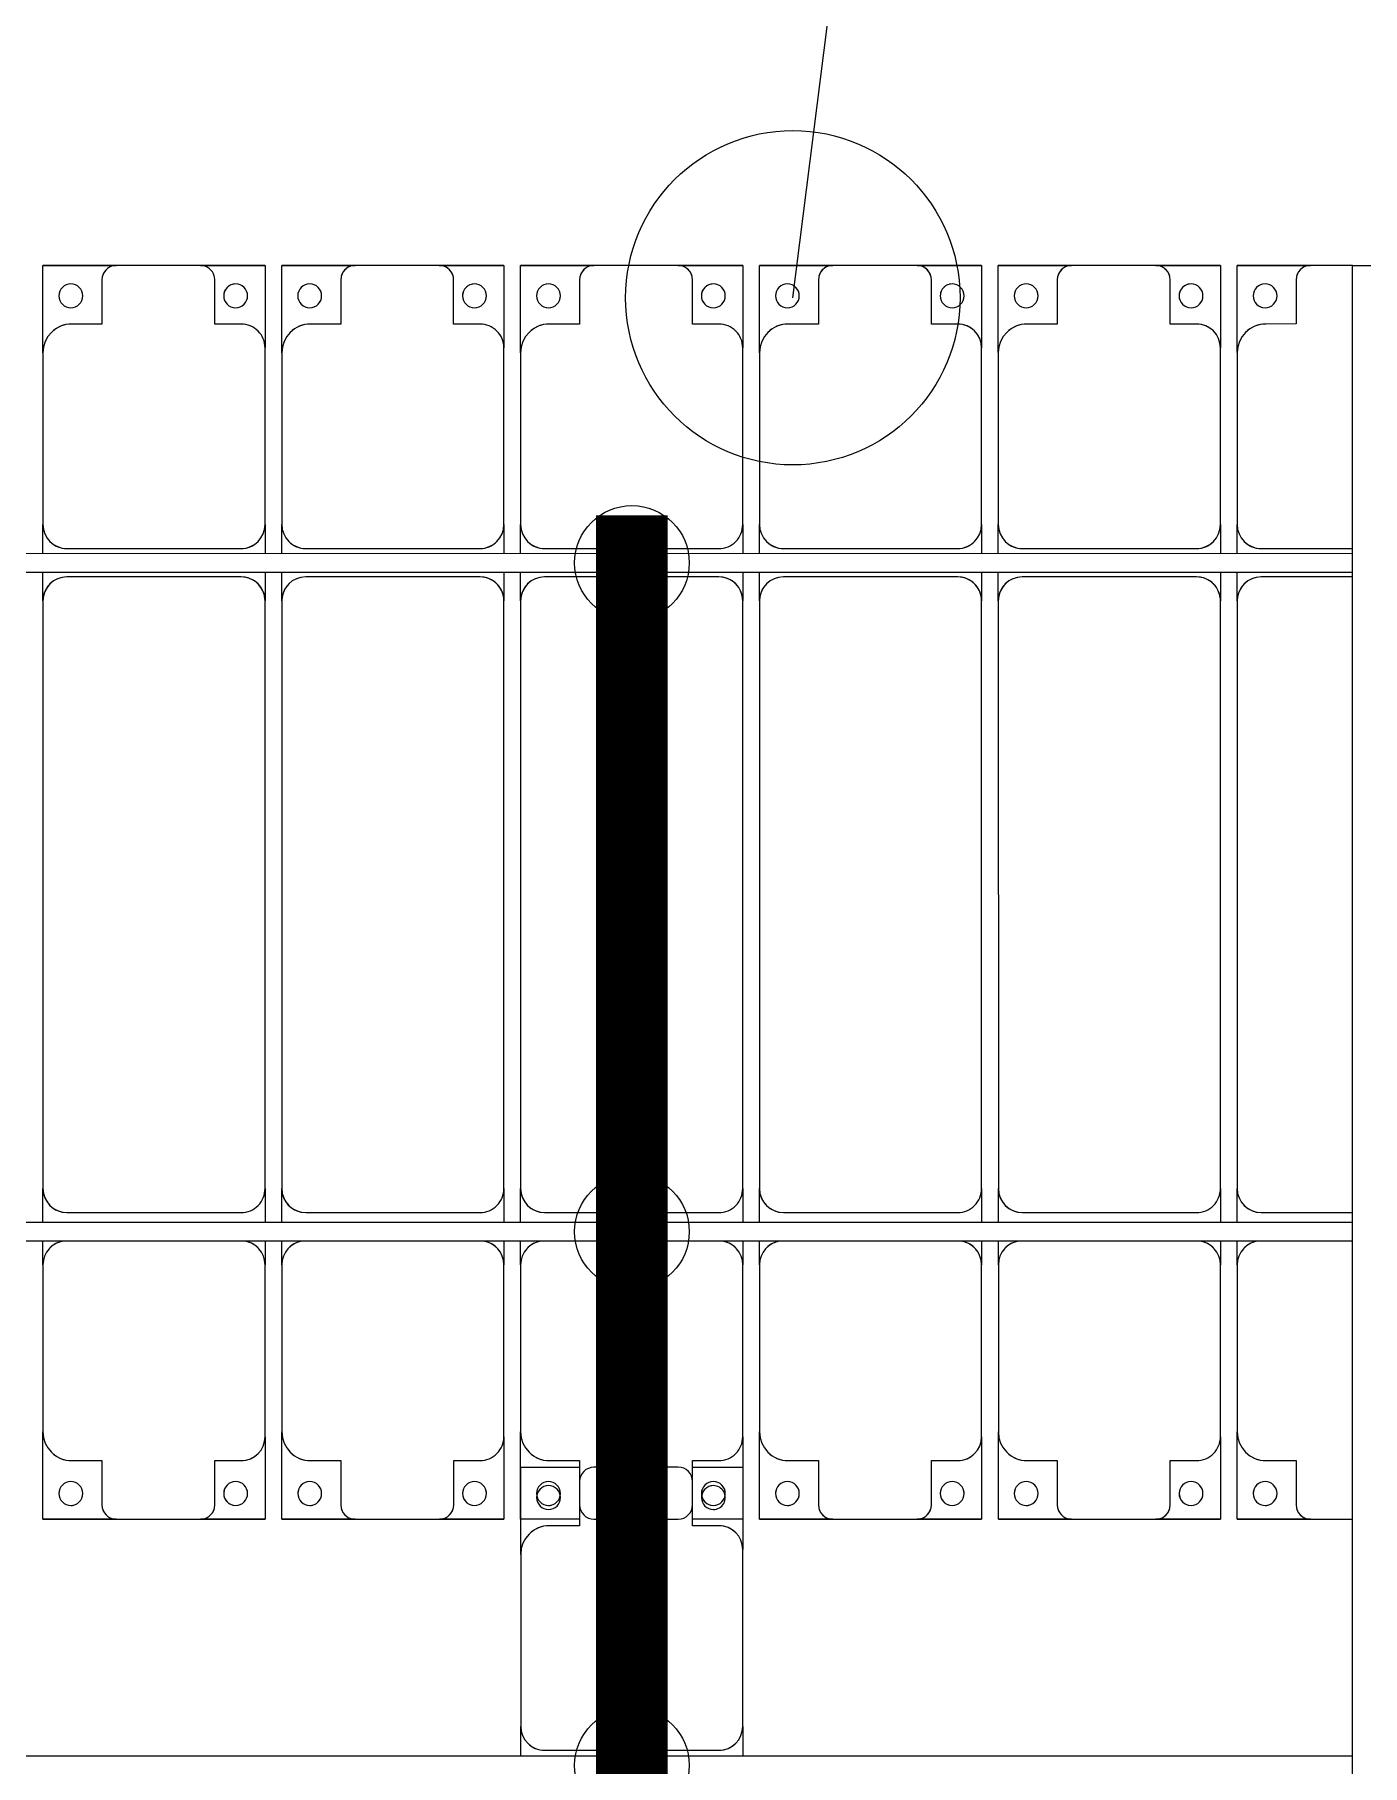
# Model space of a CAD drawing. Header units: millimetres. Extents: x -496478 to -186190, y -204059 to -87354.
# Drawn here: x -357992 to -355212, y -98423 to -94799 of the extents above; entities that cross this region are included whole.
import ezdxf

# ---------------------------------------------------------------- set-up
doc = ezdxf.new("R2010")
doc.units = ezdxf.units.MM
for name, color, linetype, lineweight in [('A-DETL-MBND', 5, 'Continuous', 9), ('A-GENM', 13, 'Continuous', 9), ('S-BEAM', 12, 'Continuous', 9)]:
    doc.layers.add(name, color=color, linetype=linetype, lineweight=lineweight)
for name, color, linetype in [('GC-BICH NEO', 6, 'Continuous'), ('GC-DAY NEO', 5, 'Continuous'), ('GC-HOP 40x60 GIA CUONG', 1, 'Continuous')]:
    doc.layers.add(name, color=color, linetype=linetype)

# ---------------------------------------------------------------- blocks, each defined once
blk = doc.blocks.new('Dải phao đi lại kèm đỡ invester - DẢI PHAO ĐI LẠI-V1-BỐ TRÍ KHUNG KẾT CẤU BÈ PIN 01')
at = {"layer": 'A-DETL-MBND', "color": 8}
for p, q in [((80758.4, 1312.2), (80911.8, 1312.2)), ((80758.4, 1129.7), (80758.4, 1312.2)), ((80911.8, 1312.2), (80758.4, 1312.2)), ((81088.2, 1312.2), (80911.8, 1312.2)), ((81088.2, 1312.2), (81223.4, 1312.2)), ((81223.4, 1312.2), (81088.2, 1312.2)), ((81223.4, 1312.2), (81223.4, 1139.7)), ((81258.4, 1312.2), (81411.8, 1312.2)), ((81258.4, 1129.7), (81258.4, 1312.2)), ((81411.8, 1312.2), (81258.4, 1312.2)), ((81588.2, 1312.2), (81411.8, 1312.2)), ((81588.2, 1312.2), (81723.4, 1312.2)), ((81723.4, 1312.2), (81588.2, 1312.2)), ((81723.4, 1312.2), (81723.4, 1139.7)), ((81758.4, 1312.2), (81911.8, 1312.2)), ((81758.4, 1129.7), (81758.4, 1312.2)), ((81911.8, 1312.2), (81758.4, 1312.2)), ((82088.2, 1312.2), (81911.8, 1312.2)), ((82088.2, 1312.2), (82223.4, 1312.2)), ((82223.4, 1312.2), (82088.2, 1312.2)), ((82223.4, 1312.2), (82223.4, 1139.7)), ((82258.4, 1312.2), (82411.8, 1312.2)), ((82258.4, 1129.7), (82258.4, 1312.2)), ((82411.8, 1312.2), (82258.4, 1312.2)), ((82588.2, 1312.2), (82411.8, 1312.2)), ((82588.2, 1312.2), (82723.4, 1312.2)), ((82723.4, 1312.2), (82588.2, 1312.2)), ((82723.4, 1312.2), (82723.4, 1139.7)), ((82758.4, 1312.2), (82911.8, 1312.2)), ((82758.4, 1129.7), (82758.4, 1312.2)), ((82911.8, 1312.2), (82758.4, 1312.2)), ((83088.2, 1312.2), (82911.8, 1312.2)), ((83088.2, 1312.2), (83223.4, 1312.2)), ((83223.4, 1312.2), (83088.2, 1312.2)), ((83223.4, 1312.2), (83223.4, 1139.7)), ((83258.4, 1312.2), (83411.8, 1312.2)), ((83258.4, 1129.7), (83258.4, 1312.2)), ((83411.8, 1312.2), (83258.4, 1312.2)), ((83500, 1312.2), (83411.8, 1312.2)), ((80881.8, 1282.2), (80881.8, 1189.7)), ((81118.2, 1189.7), (81118.2, 1282.2)), ((81381.8, 1282.2), (81381.8, 1189.7)), ((81618.2, 1189.7), (81618.2, 1282.2)), ((81881.8, 1282.2), (81881.8, 1189.7)), ((82118.2, 1189.7), (82118.2, 1282.2)), ((82381.8, 1282.2), (82381.8, 1189.7)), ((82618.2, 1189.7), (82618.2, 1282.2)), ((82881.8, 1282.2), (82881.8, 1189.7)), ((83118.2, 1189.7), (83118.2, 1282.2)), ((83381.8, 1282.2), (83381.8, 1189.7)), ((80881.8, 1189.7), (80818.4, 1189.7)), ((81173.4, 1189.7), (81118.2, 1189.7)), ((81381.8, 1189.7), (81318.4, 1189.7)), ((81673.4, 1189.7), (81618.2, 1189.7)), ((81881.8, 1189.7), (81818.4, 1189.7)), ((82173.4, 1189.7), (82118.2, 1189.7)), ((82381.8, 1189.7), (82318.4, 1189.7)), ((82673.4, 1189.7), (82618.2, 1189.7)), ((82881.8, 1189.7), (82818.4, 1189.7)), ((83173.4, 1189.7), (83118.2, 1189.7)), ((83381.8, 1189.7), (83318.4, 1189.7)), ((80758.4, 1129.7), (80758.4, 769.7)), ((81223.4, 769.7), (81223.4, 1139.7)), ((81258.4, 1129.7), (81258.4, 769.7)), ((81723.4, 769.7), (81723.4, 1139.7)), ((81758.4, 1129.7), (81758.4, 769.7)), ((82223.4, 769.7), (82223.4, 1139.7)), ((82258.4, 1129.7), (82258.4, 769.7)), ((82723.4, 769.7), (82723.4, 1139.7)), ((82758.4, 1129.7), (82758.4, 769.7)), ((83223.4, 769.7), (83223.4, 1139.7)), ((83258.4, 1129.7), (83258.4, 769.7)), ((80758.4, 709.7), (80758.4, 769.7)), ((81223.4, 769.7), (81223.4, 709.7)), ((81258.4, 709.7), (81258.4, 769.7)), ((81723.4, 769.7), (81723.4, 709.7)), ((81758.4, 709.7), (81758.4, 769.7)), ((82223.4, 769.7), (82223.4, 709.7)), ((82258.4, 709.7), (82258.4, 769.7)), ((82723.4, 769.7), (82723.4, 709.7)), ((82758.4, 709.7), (82758.4, 769.7)), ((83223.4, 769.7), (83223.4, 709.7)), ((83258.4, 709.7), (83258.4, 769.7)), ((80808.4, 719.7), (81173.4, 719.7)), ((81308.4, 719.7), (81673.4, 719.7)), ((81808.4, 719.7), (82173.4, 719.7)), ((82308.4, 719.7), (82673.4, 719.7)), ((82808.4, 719.7), (83173.4, 719.7)), ((83308.4, 719.7), (83500, 719.7)), ((80758.4, 610.3), (80758.4, 669.7)), ((81173.4, 660.3), (80808.4, 660.3)), ((81223.4, 669.7), (81223.4, 610.3)), ((81258.4, 610.3), (81258.4, 669.7)), ((81673.4, 660.3), (81308.4, 660.3)), ((81723.4, 669.7), (81723.4, 610.3)), ((81758.4, 610.3), (81758.4, 669.7)), ((82173.4, 660.3), (81808.4, 660.3)), ((82223.4, 669.7), (82223.4, 610.3)), ((82258.4, 610.3), (82258.4, 669.7)), ((82673.4, 660.3), (82308.4, 660.3)), ((82723.4, 669.7), (82723.4, 610.3)), ((82758.4, 610.3), (82758.4, 669.7)), ((83173.4, 660.3), (82808.4, 660.3)), ((83223.4, 669.7), (83223.4, 610.3)), ((83258.4, 610.3), (83258.4, 669.7)), ((83500, 660.3), (83308.4, 660.3)), ((80758.4, 610.3), (80758.4, -620.3)), ((81223.4, -620.3), (81223.4, 610.3)), ((81258.4, 610.3), (81258.4, -620.3)), ((81723.4, -620.3), (81723.4, 610.3)), ((81758.4, 610.3), (81758.4, -620.3)), ((82223.4, -620.3), (82223.4, 610.3)), ((82258.4, 610.3), (82258.4, -620.3)), ((82723.4, -620.3), (82723.4, 610.3)), ((82758.4, 610.3), (82758.4, -620.3)), ((83223.4, -620.3), (83223.4, 610.3)), ((83258.4, 610.3), (83258.4, -620.3)), ((80758.4, -690.3), (80758.4, -620.3)), ((81223.4, -620.3), (81223.4, -690.3)), ((81258.4, -690.3), (81258.4, -620.3)), ((81723.4, -620.3), (81723.4, -690.3)), ((81758.4, -690.3), (81758.4, -620.3)), ((82223.4, -620.3), (82223.4, -690.3)), ((82258.4, -690.3), (82258.4, -620.3)), ((82723.4, -620.3), (82723.4, -690.3)), ((82758.4, -690.3), (82758.4, -620.3)), ((83223.4, -620.3), (83223.4, -690.3)), ((83258.4, -690.3), (83258.4, -620.3)), ((80808.4, -670.3), (81173.4, -670.3)), ((81308.4, -670.3), (81673.4, -670.3)), ((81808.4, -670.3), (82173.4, -670.3)), ((82308.4, -670.3), (82673.4, -670.3)), ((82808.4, -670.3), (83173.4, -670.3)), ((83308.4, -670.3), (83500, -670.3)), ((80758.4, -779.7), (80758.4, -730.3)), ((81223.4, -730.3), (81223.4, -779.7)), ((81258.4, -779.7), (81258.4, -730.3)), ((81723.4, -730.3), (81723.4, -779.7)), ((81758.4, -779.7), (81758.4, -730.3)), ((82223.4, -730.3), (82223.4, -779.7)), ((82258.4, -779.7), (82258.4, -730.3)), ((82723.4, -730.3), (82723.4, -779.7)), ((82758.4, -779.7), (82758.4, -730.3)), ((83223.4, -730.3), (83223.4, -779.7)), ((83258.4, -779.7), (83258.4, -730.3)), ((80758.4, -779.7), (80758.4, -1129.7)), ((81223.4, -1139.7), (81223.4, -779.7)), ((81258.4, -779.7), (81258.4, -1129.7)), ((81723.4, -1139.7), (81723.4, -779.7)), ((81758.4, -779.7), (81758.4, -1129.7)), ((82223.4, -1139.7), (82223.4, -779.7)), ((82258.4, -779.7), (82258.4, -1129.7)), ((82723.4, -1139.7), (82723.4, -779.7)), ((82758.4, -779.7), (82758.4, -1129.7)), ((83223.4, -1139.7), (83223.4, -779.7)), ((83258.4, -779.7), (83258.4, -1129.7)), ((80758.4, -1312.2), (80758.4, -1129.7)), ((81223.4, -1139.7), (81223.4, -1312.2)), ((81258.4, -1312.2), (81258.4, -1129.7)), ((81723.4, -1139.7), (81723.4, -1312.2)), ((81758.4, -1312.2), (81758.4, -1129.7)), ((82223.4, -1139.7), (82223.4, -1312.2)), ((82258.4, -1312.2), (82258.4, -1129.7)), ((82723.4, -1139.7), (82723.4, -1312.2)), ((82758.4, -1312.2), (82758.4, -1129.7)), ((83223.4, -1139.7), (83223.4, -1312.2)), ((83258.4, -1312.2), (83258.4, -1129.7)), ((80818.4, -1189.7), (80881.8, -1189.7)), ((80881.8, -1189.7), (80881.8, -1282.2)), ((81118.2, -1282.2), (81118.2, -1189.7)), ((81118.2, -1189.7), (81173.4, -1189.7)), ((81318.4, -1189.7), (81381.8, -1189.7)), ((81381.8, -1189.7), (81381.8, -1282.2)), ((81618.2, -1282.2), (81618.2, -1189.7)), ((81618.2, -1189.7), (81673.4, -1189.7)), ((81818.4, -1189.7), (81881.8, -1189.7)), ((81881.8, -1189.7), (81881.8, -1282.2)), ((82118.2, -1282.2), (82118.2, -1189.7)), ((82118.2, -1189.7), (82173.4, -1189.7)), ((82318.4, -1189.7), (82381.8, -1189.7)), ((82381.8, -1189.7), (82381.8, -1282.2)), ((82618.2, -1282.2), (82618.2, -1189.7)), ((82618.2, -1189.7), (82673.4, -1189.7)), ((82818.4, -1189.7), (82881.8, -1189.7)), ((82881.8, -1189.7), (82881.8, -1282.2)), ((83118.2, -1282.2), (83118.2, -1189.7)), ((83118.2, -1189.7), (83173.4, -1189.7)), ((83318.4, -1189.7), (83381.8, -1189.7)), ((83381.8, -1189.7), (83381.8, -1282.2)), ((80911.8, -1312.2), (80758.4, -1312.2)), ((80758.4, -1312.2), (80911.8, -1312.2)), ((80911.8, -1312.2), (81088.2, -1312.2)), ((81223.4, -1312.2), (81088.2, -1312.2)), ((81088.2, -1312.2), (81223.4, -1312.2)), ((81411.8, -1312.2), (81258.4, -1312.2)), ((81258.4, -1312.2), (81411.8, -1312.2)), ((81411.8, -1312.2), (81588.2, -1312.2)), ((81723.4, -1312.2), (81588.2, -1312.2)), ((81588.2, -1312.2), (81723.4, -1312.2)), ((81881.8, -1312.2), (81758.4, -1312.2)), ((81911.8, -1312.2), (82088.2, -1312.2)), ((82223.4, -1312.2), (82118.2, -1312.2)), ((82411.8, -1312.2), (82258.4, -1312.2)), ((82258.4, -1312.2), (82411.8, -1312.2)), ((82411.8, -1312.2), (82588.2, -1312.2)), ((82723.4, -1312.2), (82588.2, -1312.2)), ((82588.2, -1312.2), (82723.4, -1312.2)), ((82911.8, -1312.2), (82758.4, -1312.2)), ((82758.4, -1312.2), (82911.8, -1312.2)), ((82911.8, -1312.2), (83088.2, -1312.2)), ((83223.4, -1312.2), (83088.2, -1312.2)), ((83088.2, -1312.2), (83223.4, -1312.2)), ((83411.8, -1312.2), (83258.4, -1312.2)), ((83258.4, -1312.2), (83411.8, -1312.2)), ((83411.8, -1312.2), (83500, -1312.2))]:
    blk.add_line(p, q, dxfattribs=at)
for centre, radius, start, end in [((80911.8, 1282.2), 30, 90, 180), ((80911.8, 1282.2), 30, 90, 165), ((80911.8, 1282.2), 30, 90, 105), ((80911.8, 1282.2), 30, 90, 105), ((81088.2, 1282.2), 30, 360, 90), ((81088.2, 1282.2), 30, 75, 90), ((81088.2, 1282.2), 30, 15, 90), ((81088.2, 1282.2), 30, 75, 90), ((81411.8, 1282.2), 30, 90, 180), ((81411.8, 1282.2), 30, 90, 165), ((81411.8, 1282.2), 30, 90, 105), ((81411.8, 1282.2), 30, 90, 105), ((81588.2, 1282.2), 30, 360, 90), ((81588.2, 1282.2), 30, 75, 90), ((81588.2, 1282.2), 30, 15, 90), ((81588.2, 1282.2), 30, 75, 90), ((81911.8, 1282.2), 30, 90, 180), ((81911.8, 1282.2), 30, 90, 165), ((81911.8, 1282.2), 30, 90, 105), ((81911.8, 1282.2), 30, 90, 105), ((82088.2, 1282.2), 30, 0, 90), ((82088.2, 1282.2), 30, 75, 90), ((82088.2, 1282.2), 30, 15, 90), ((82088.2, 1282.2), 30, 75, 90), ((82411.8, 1282.2), 30, 90, 180), ((82411.8, 1282.2), 30, 90, 165), ((82411.8, 1282.2), 30, 90, 105), ((82411.8, 1282.2), 30, 90, 105), ((82588.2, 1282.2), 30, 360, 90), ((82588.2, 1282.2), 30, 75, 90), ((82588.2, 1282.2), 30, 15, 90), ((82588.2, 1282.2), 30, 75, 90), ((82911.8, 1282.2), 30, 90, 180), ((82911.8, 1282.2), 30, 90, 165), ((82911.8, 1282.2), 30, 90, 105), ((82911.8, 1282.2), 30, 90, 105), ((83088.2, 1282.2), 30, 360, 90), ((83088.2, 1282.2), 30, 75, 90), ((83088.2, 1282.2), 30, 15, 90), ((83088.2, 1282.2), 30, 75, 90), ((83411.8, 1282.2), 30, 90, 180), ((83411.8, 1282.2), 30, 90, 165), ((83411.8, 1282.2), 30, 90, 105), ((83411.8, 1282.2), 30, 90, 105), ((80816.8, 1248.6), 25, 90, 270), ((80816.8, 1248.6), 25, 270, 90), ((81161.8, 1248.6), 25, 90, 270), ((81161.8, 1248.6), 25, 120, 135), ((81161.8, 1248.6), 25, 90, 105), ((81161.8, 1248.6), 25, 270, 90), ((81316.8, 1248.6), 25, 90, 270), ((81316.8, 1248.6), 25, 270, 90), ((81661.8, 1248.6), 25, 90, 270), ((81661.8, 1248.6), 25, 120, 135), ((81661.8, 1248.6), 25, 90, 105), ((81661.8, 1248.6), 25, 270, 90), ((81816.8, 1248.6), 25, 90, 270), ((81816.8, 1248.6), 25, 270, 90), ((82161.8, 1248.6), 25, 90, 270), ((82161.8, 1248.6), 25, 120, 135), ((82161.8, 1248.6), 25, 90, 105), ((82161.8, 1248.6), 25, 270, 90), ((82316.8, 1248.6), 25, 90, 270), ((82316.8, 1248.6), 25, 270, 90), ((82661.8, 1248.6), 25, 90, 270), ((82661.8, 1248.6), 25, 120, 135), ((82661.8, 1248.6), 25, 90, 105), ((82661.8, 1248.6), 25, 270, 90), ((82816.8, 1248.6), 25, 90, 270), ((82816.8, 1248.6), 25, 270, 90), ((83161.8, 1248.6), 25, 90, 270), ((83161.8, 1248.6), 25, 120, 135), ((83161.8, 1248.6), 25, 90, 105), ((83161.8, 1248.6), 25, 270, 90), ((83316.8, 1248.6), 25, 90, 270), ((83316.8, 1248.6), 25, 270, 90), ((81161.8, 1248.6), 25, 150, 180), ((81661.8, 1248.6), 25, 150, 180), ((82161.8, 1248.6), 25, 150, 180), ((82661.8, 1248.6), 25, 150, 180), ((83161.8, 1248.6), 25, 150, 180), ((80818.4, 1129.7), 60, 90, 180), ((80818.4, 1129.7), 60, 90, 135), ((81173.4, 1139.7), 50, 360, 90), ((81173.4, 1139.7), 50, 45, 90), ((81318.4, 1129.7), 60, 90, 180), ((81318.4, 1129.7), 60, 90, 135), ((81673.4, 1139.7), 50, 360, 90), ((81673.4, 1139.7), 50, 45, 90), ((81818.4, 1129.7), 60, 90, 180), ((81818.4, 1129.7), 60, 90, 135), ((82173.4, 1139.7), 50, 360, 90), ((82173.4, 1139.7), 50, 45, 90), ((82318.4, 1129.7), 60, 90, 180), ((82318.4, 1129.7), 60, 90, 135), ((82673.4, 1139.7), 50, 0, 90), ((82673.4, 1139.7), 50, 45, 90), ((82818.4, 1129.7), 60, 90, 180), ((82818.4, 1129.7), 60, 90, 135), ((83173.4, 1139.7), 50, 0, 90), ((83173.4, 1139.7), 50, 45, 90), ((83318.4, 1129.7), 60, 90, 180), ((83318.4, 1129.7), 60, 90, 135), ((80808.4, 769.7), 50, 180, 270), ((81173.4, 769.7), 50, 270, 360), ((81308.4, 769.7), 50, 180, 270), ((81673.4, 769.7), 50, 270, 360), ((81808.4, 769.7), 50, 180, 270), ((82173.4, 769.7), 50, 270, 0), ((82308.4, 769.7), 50, 180, 270), ((82673.4, 769.7), 50, 270, 360), ((82808.4, 769.7), 50, 180, 270), ((83173.4, 769.7), 50, 270, 360), ((83308.4, 769.7), 50, 180, 270), ((80808.4, 769.7), 50, 225, 270), ((81173.4, 769.7), 50, 270, 315), ((81308.4, 769.7), 50, 225, 270), ((81673.4, 769.7), 50, 270, 315), ((81808.4, 769.7), 50, 225, 270), ((82173.4, 769.7), 50, 270, 315), ((82308.4, 769.7), 50, 225, 270), ((82673.4, 769.7), 50, 270, 315), ((82808.4, 769.7), 50, 225, 270), ((83173.4, 769.7), 50, 270, 315), ((83308.4, 769.7), 50, 225, 270), ((80808.4, 610.3), 50, 90, 180), ((80808.4, 610.3), 50, 105, 180), ((81173.4, 610.3), 50, 360, 90), ((81173.4, 610.3), 50, 15, 90), ((81308.4, 610.3), 50, 90, 180), ((81308.4, 610.3), 50, 105, 180), ((81673.4, 610.3), 50, 360, 90), ((81673.4, 610.3), 50, 15, 90), ((81808.4, 610.3), 50, 90, 180), ((81808.4, 610.3), 50, 105, 180), ((82173.4, 610.3), 50, 0, 90), ((82173.4, 610.3), 50, 15, 90), ((82308.4, 610.3), 50, 90, 180), ((82308.4, 610.3), 50, 105, 180), ((82673.4, 610.3), 50, 360, 90), ((82673.4, 610.3), 50, 15, 90), ((82808.4, 610.3), 50, 90, 180), ((82808.4, 610.3), 50, 105, 180), ((83173.4, 610.3), 50, 360, 90), ((83173.4, 610.3), 50, 15, 90), ((83308.4, 610.3), 50, 90, 180), ((83308.4, 610.3), 50, 105, 180), ((80808.4, -620.3), 50, 180, 270), ((80808.4, -620.3), 50, 195, 270), ((81173.4, -620.3), 50, 270, 0), ((81173.4, -620.3), 50, 270, 0), ((81308.4, -620.3), 50, 180, 270), ((81308.4, -620.3), 50, 195, 270), ((81673.4, -620.3), 50, 270, 0), ((81673.4, -620.3), 50, 270, 0), ((81808.4, -620.3), 50, 180, 270), ((81808.4, -620.3), 50, 195, 270), ((82173.4, -620.3), 50, 270, 0), ((82173.4, -620.3), 50, 270, 0), ((82308.4, -620.3), 50, 180, 270), ((82308.4, -620.3), 50, 195, 270), ((82673.4, -620.3), 50, 270, 0), ((82673.4, -620.3), 50, 270, 0), ((82808.4, -620.3), 50, 180, 270), ((82808.4, -620.3), 50, 195, 270), ((83173.4, -620.3), 50, 270, 0), ((83173.4, -620.3), 50, 270, 0), ((83308.4, -620.3), 50, 180, 270), ((83308.4, -620.3), 50, 195, 270), ((80808.4, -779.7), 50, 95.7981, 180), ((80808.4, -779.7), 50, 95.7981, 135), ((81173.4, -779.7), 50, 360, 84.2019), ((81173.4, -779.7), 50, 45, 84.2019), ((81308.4, -779.7), 50, 95.7981, 180), ((81308.4, -779.7), 50, 95.7981, 135), ((81673.4, -779.7), 50, 0, 84.2019), ((81673.4, -779.7), 50, 45, 84.2019), ((81808.4, -779.7), 50, 95.7981, 180), ((81808.4, -779.7), 50, 95.7981, 135), ((82173.4, -779.7), 50, 360, 84.2019), ((82173.4, -779.7), 50, 45, 84.2019), ((82308.4, -779.7), 50, 95.7981, 180), ((82308.4, -779.7), 50, 95.7981, 135), ((82673.4, -779.7), 50, 0, 84.2019), ((82673.4, -779.7), 50, 45, 84.2019), ((82808.4, -779.7), 50, 95.7981, 180), ((82808.4, -779.7), 50, 95.7981, 135), ((83173.4, -779.7), 50, 0, 84.2019), ((83173.4, -779.7), 50, 45, 84.2019), ((83308.4, -779.7), 50, 95.7981, 180), ((83308.4, -779.7), 50, 95.7981, 135), ((80818.4, -1129.7), 60, 180, 270), ((81173.4, -1139.7), 50, 270, 360), ((81318.4, -1129.7), 60, 180, 270), ((81673.4, -1139.7), 50, 270, 0), ((81818.4, -1129.7), 60, 180, 270), ((82173.4, -1139.7), 50, 270, 0), ((82318.4, -1129.7), 60, 180, 270), ((82673.4, -1139.7), 50, 270, 360), ((82818.4, -1129.7), 60, 180, 270), ((83173.4, -1139.7), 50, 270, 0), ((83318.4, -1129.7), 60, 180, 270), ((80818.4, -1129.7), 60, 225, 270), ((81173.4, -1139.7), 50, 270, 315), ((81318.4, -1129.7), 60, 225, 270), ((81673.4, -1139.7), 50, 270, 315), ((81818.4, -1129.7), 60, 225, 270), ((82173.4, -1139.7), 50, 270, 315), ((82318.4, -1129.7), 60, 225, 270), ((82673.4, -1139.7), 50, 270, 315), ((82818.4, -1129.7), 60, 225, 270), ((83173.4, -1139.7), 50, 270, 315), ((83318.4, -1129.7), 60, 225, 270), ((80816.8, -1258.6), 25, 90, 270), ((80816.8, -1258.6), 25, 165, 180), ((80816.8, -1258.6), 25, 270, 90), ((81161.8, -1258.6), 25, 90, 270), ((81161.8, -1258.6), 25, 165, 270), ((81161.8, -1258.6), 25, 270, 90), ((81161.8, -1258.6), 25, 360, 15), ((81316.8, -1258.6), 25, 90, 270), ((81316.8, -1258.6), 25, 165, 180), ((81316.8, -1258.6), 25, 270, 90), ((81661.8, -1258.6), 25, 90, 270), ((81661.8, -1258.6), 25, 165, 270), ((81661.8, -1258.6), 25, 270, 90), ((81661.8, -1258.6), 25, 360, 15), ((81816.8, -1258.6), 25, 90, 270), ((81816.8, -1258.6), 25, 270, 90), ((82161.8, -1258.6), 25, 90, 270), ((82161.8, -1258.6), 25, 165, 270), ((82161.8, -1258.6), 25, 270, 90), ((82316.8, -1258.6), 25, 90, 270), ((82316.8, -1258.6), 25, 165, 180), ((82316.8, -1258.6), 25, 270, 90), ((82661.8, -1258.6), 25, 90, 270), ((82661.8, -1258.6), 25, 165, 270), ((82661.8, -1258.6), 25, 270, 90), ((82661.8, -1258.6), 25, 360, 15), ((82816.8, -1258.6), 25, 90, 270), ((82816.8, -1258.6), 25, 165, 180), ((82816.8, -1258.6), 25, 270, 90), ((83161.8, -1258.6), 25, 90, 270), ((83161.8, -1258.6), 25, 165, 270), ((83161.8, -1258.6), 25, 270, 90), ((83161.8, -1258.6), 25, 0, 15), ((83316.8, -1258.6), 25, 90, 270), ((83316.8, -1258.6), 25, 165, 180), ((83316.8, -1258.6), 25, 270, 90), ((80816.8, -1258.6), 25, 270, 285), ((80911.8, -1282.2), 30, 180, 270), ((80911.8, -1282.2), 30, 195, 270), ((81088.2, -1282.2), 30, 270, 360), ((81088.2, -1282.2), 30, 270, 345), ((81088.2, -1282.2), 30, 315, 330), ((81088.2, -1282.2), 30, 315, 330), ((81316.8, -1258.6), 25, 270, 285), ((81411.8, -1282.2), 30, 180, 270), ((81411.8, -1282.2), 30, 195, 270), ((81588.2, -1282.2), 30, 270, 360), ((81588.2, -1282.2), 30, 270, 345), ((81588.2, -1282.2), 30, 315, 330), ((81588.2, -1282.2), 30, 315, 330), ((81816.8, -1258.6), 25, 270, 285), ((81911.8, -1282.2), 30, 180, 270), ((82088.2, -1282.2), 30, 270, 360), ((82316.8, -1258.6), 25, 270, 285), ((82411.8, -1282.2), 30, 180, 270), ((82411.8, -1282.2), 30, 195, 270), ((82588.2, -1282.2), 30, 270, 360), ((82588.2, -1282.2), 30, 270, 345), ((82588.2, -1282.2), 30, 315, 330), ((82588.2, -1282.2), 30, 315, 330), ((82816.8, -1258.6), 25, 270, 285), ((82911.8, -1282.2), 30, 180, 270), ((82911.8, -1282.2), 30, 195, 270), ((83088.2, -1282.2), 30, 270, 360), ((83088.2, -1282.2), 30, 270, 345), ((83088.2, -1282.2), 30, 315, 330), ((83088.2, -1282.2), 30, 315, 330), ((83316.8, -1258.6), 25, 270, 285), ((83411.8, -1282.2), 30, 180, 270), ((83411.8, -1282.2), 30, 195, 270), ((80911.8, -1282.2), 30, 255, 270), ((80911.8, -1282.2), 30, 255, 270), ((81088.2, -1282.2), 30, 270, 285), ((81088.2, -1282.2), 30, 270, 285), ((81411.8, -1282.2), 30, 255, 270), ((81411.8, -1282.2), 30, 255, 270), ((81588.2, -1282.2), 30, 270, 285), ((81588.2, -1282.2), 30, 270, 285), ((82411.8, -1282.2), 30, 255, 270), ((82411.8, -1282.2), 30, 255, 270), ((82588.2, -1282.2), 30, 270, 285), ((82588.2, -1282.2), 30, 270, 285), ((82911.8, -1282.2), 30, 255, 270), ((82911.8, -1282.2), 30, 255, 270), ((83088.2, -1282.2), 30, 270, 285), ((83088.2, -1282.2), 30, 270, 285), ((83411.8, -1282.2), 30, 255, 270), ((83411.8, -1282.2), 30, 255, 270)]:
    blk.add_arc(centre, radius, start, end, dxfattribs=at)
blk = doc.blocks.new('Dai phao do pin - DẢI PHAO ĐỠ PIN-V42-BỐ TRÍ KHUNG KẾT CẤU BÈ PIN 01')
at = {"layer": 'A-DETL-MBND', "color": 8}
for p, q in [((68478, 241.6), (68539.7, 241.6)), ((68899.7, 241.6), (68539.7, 241.6)), ((68899.7, 241.6), (69082.2, 241.6)), ((69082.2, 241.6), (69082.2, 118.2)), ((68489.7, 191.6), (68489.7, -173.4)), ((68959.7, 118.2), (68959.7, 181.6)), ((69052.2, 118.2), (68959.7, 118.2)), ((69082.2, -88.2), (69082.2, 88.2)), ((68959.7, -173.4), (68959.7, -118.2)), ((68959.7, -118.2), (69052.2, -118.2)), ((69082.2, -118.2), (69082.2, -223.4)), ((68539.7, -223.4), (68478, -223.4)), ((68539.7, -223.4), (68909.7, -223.4)), ((69082.2, -223.4), (68909.7, -223.4))]:
    blk.add_line(p, q, dxfattribs=at)
for centre, radius, start, end in [((68539.7, 191.6), 50, 90, 180), ((68539.7, 191.6), 50, 135, 180), ((68899.7, 181.6), 60, 0, 90), ((68899.7, 181.6), 60, 0, 45), ((69018.6, 183.2), 25, 0, 180), ((69018.6, 183.2), 25, 180, 360), ((69052.2, 88.2), 30, 0, 90), ((69052.2, -88.2), 30, 270, 0), ((69018.6, -161.8), 25, 0, 180), ((69018.6, -161.8), 25, 60, 90), ((69018.6, -161.8), 25, 30, 45), ((68539.7, -173.4), 50, 180, 270), ((68539.7, -173.4), 50, 180, 225), ((68909.7, -173.4), 50, 270, 360), ((68909.7, -173.4), 50, 315, 360), ((69018.6, -161.8), 25, 180, 0), ((69018.6, -161.8), 25, 0, 15)]:
    blk.add_arc(centre, radius, start, end, dxfattribs=at)
blk = doc.blocks.new('Dầm C52 - Dầm C52-19519-BỐ TRÍ KHUNG KẾT CẤU BÈ PIN 01')
at = {"layer": 'S-BEAM', "color": 1}
for p, q in [((-9500, 20), (-3540, 20)), ((-3540, -20), (-9500, -20))]:
    blk.add_line(p, q, dxfattribs=at)
blk = doc.blocks.new('Dầm C52 - Hộp 40x60-24147-BỐ TRÍ KHUNG KẾT CẤU BÈ PIN 01')
at = {"layer": 'S-BEAM', "color": 3, "lineweight": 25}
for p, q in [((-37857.1, 20), (37857.1, 20)), ((37857.1, 20), (37857.1, -20))]:
    blk.add_line(p, q, dxfattribs=at)
blk = doc.blocks.new('HOBANMONG_BEPIN 1_rvt-1-BỐ TRÍ KHUNG KẾT CẤU BÈ PIN 01')
at = {"layer": 'A-GENM', "lineweight": 9}
for name, p, rotation in [('Dải phao đi lại kèm đỡ invester - DẢI PHAO ĐI LẠI-V1-BỐ TRÍ KHUNG KẾT CẤU BÈ PIN 01', (-438732.7, -96596), 0.0007586099545854), ('Dai phao do pin - DẢI PHAO ĐỠ PIN-V42-BỐ TRÍ KHUNG KẾT CẤU BÈ PIN 01', (-356731.7, -166880.6), 90.00075860989342)]:
    blk.add_blockref(name, p, dxfattribs=dict(at, rotation=rotation))
at = {"layer": 'S-BEAM', "lineweight": 9}
for name, p, rotation in [('Dầm C52 - Hộp 40x60-24147-BỐ TRÍ KHUNG KẾT CẤU BÈ PIN 01', (-355212.2, -133139.8), 90.00075860989166), ('Dầm C52 - Dầm C52-19519-BỐ TRÍ KHUNG KẾT CẤU BÈ PIN 01', (-364732.7, -95905.4), 180.0007586094741), ('Dầm C52 - Dầm C52-19519-BỐ TRÍ KHUNG KẾT CẤU BÈ PIN 01', (-364732.7, -97305.4), 180.0007586094741), ('Dầm C52 - Dầm C52-19519-BỐ TRÍ KHUNG KẾT CẤU BÈ PIN 01', (-364732.6, -98422.7), 180.0007586094741)]:
    blk.add_blockref(name, p, dxfattribs=dict(at, rotation=rotation))

msp = doc.modelspace()

# ---------------------------------------------------------------- linework, layer by layer
at = {"layer": 'GC-BICH NEO'}
msp.add_circle((-356404.5, -95350.2), 350, dxfattribs=at)
at = {"layer": 'GC-DAY NEO'}
msp.add_line((-356404.5, -95350.2), (-355397.9, -87413.8), dxfattribs=at)
at = {"layer": 'GC-HOP 40x60 GIA CUONG', "const_width": 150}
msp.add_lwpolyline([(-356741.3, -110805.4), (-356741.3, -95805.4)], dxfattribs=at)
at = {"layer": 'GC-HOP 40x60 GIA CUONG'}
for centre in [(-356741.3, -95905.4), (-356741.3, -97305.4), (-356741.3, -98422.7)]:
    msp.add_circle(centre, 120, dxfattribs=at)

# ---------------------------------------------------------------- block references
at = {"lineweight": 5}
msp.add_blockref('HOBANMONG_BEPIN 1_rvt-1-BỐ TRÍ KHUNG KẾT CẤU BÈ PIN 01', (0, 0), dxfattribs=at)

doc.saveas('drawing.dxf')
